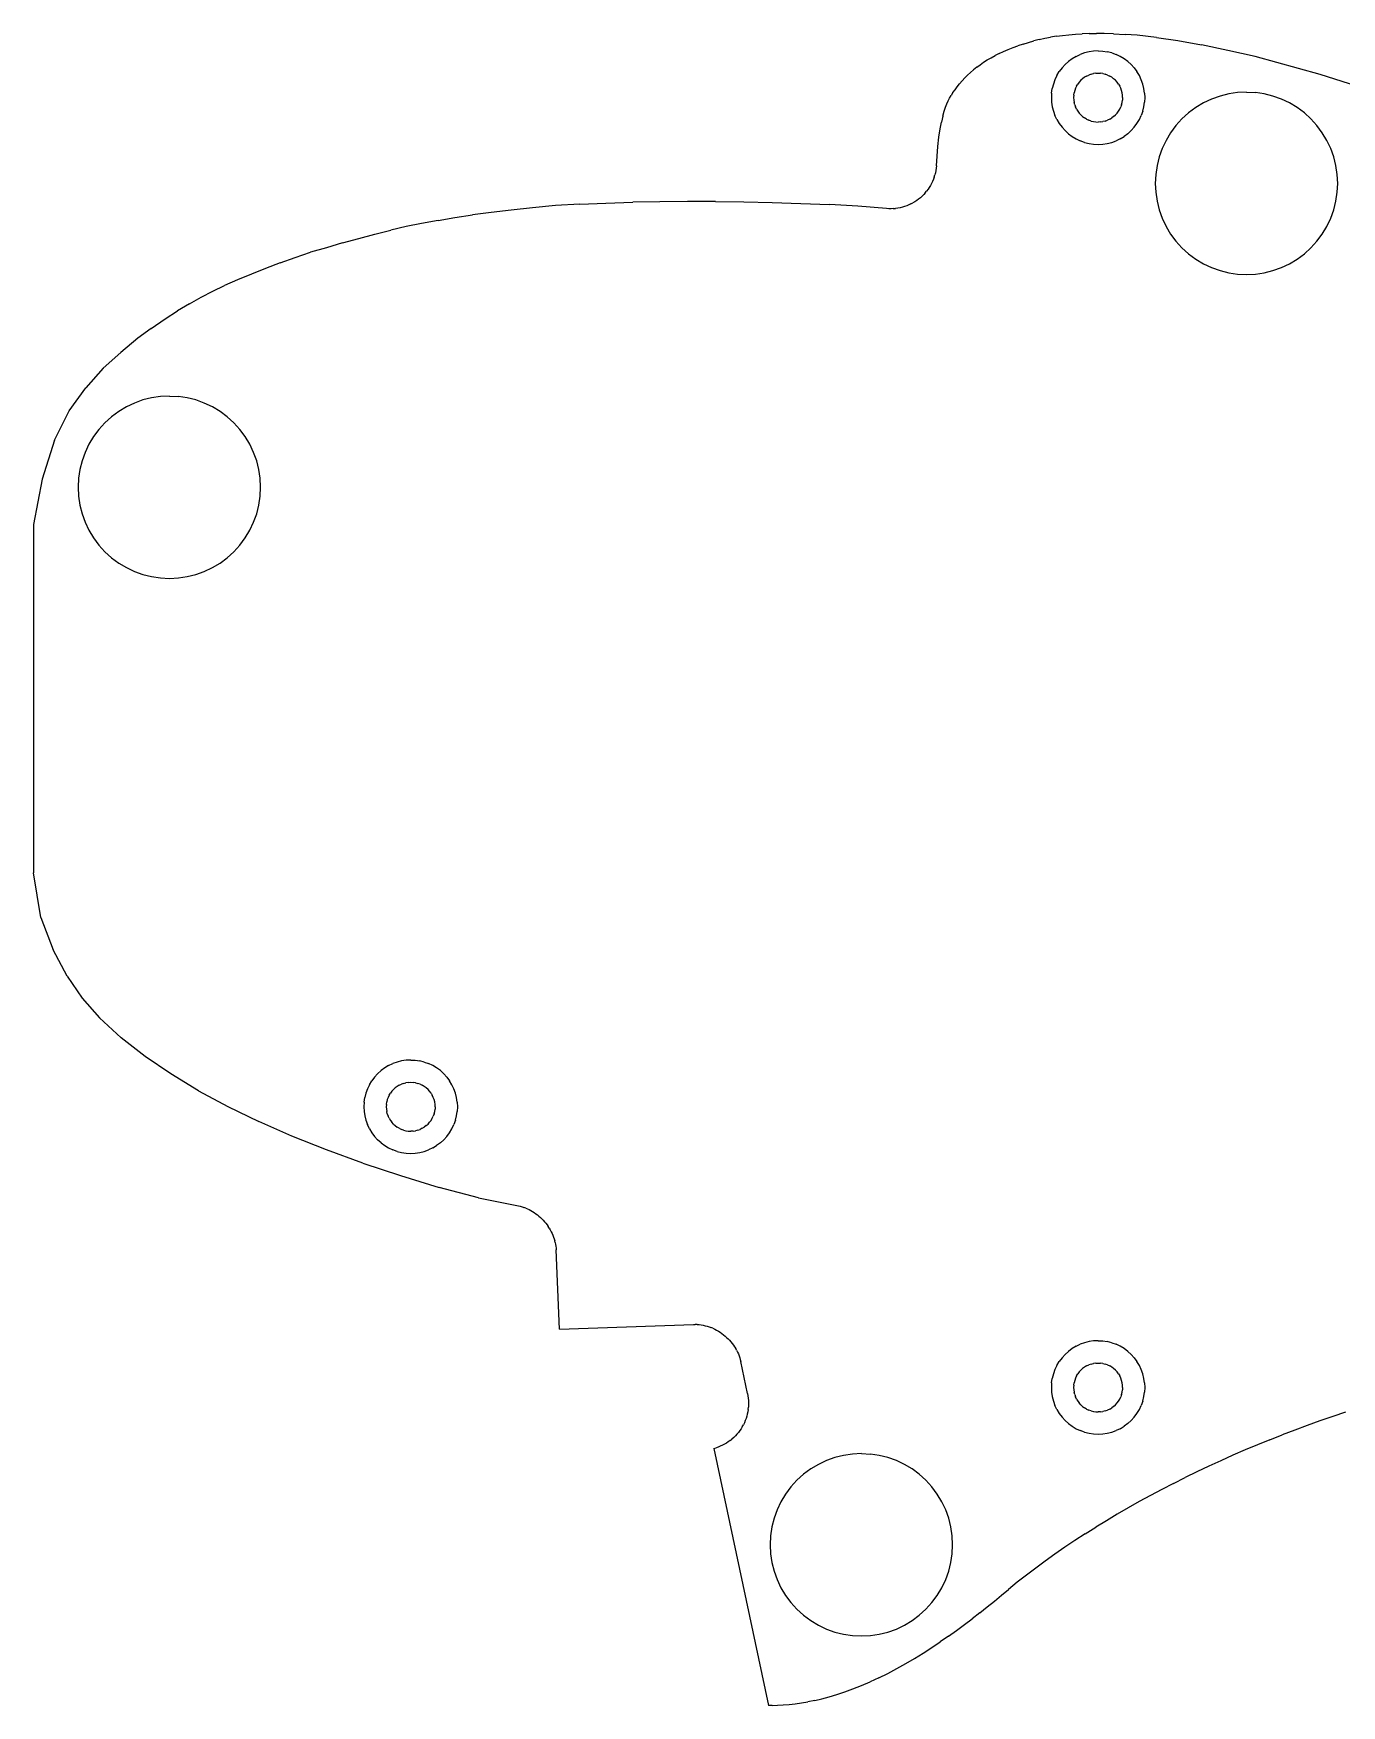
# Model space of a CAD drawing. Extents: x -48 to 64, y -59 to 16.
# Drawn here: x -47.9 to 10.9, y -59.3 to 15.9 of the extents above; entities that cross this region are included whole.
import ezdxf

# ---------------------------------------------------------------- set-up
doc = ezdxf.new("R2010")
doc.units = 0

msp = doc.modelspace()

# ---------------------------------------------------------------- linework, layer by layer
for p, q in [((-1.873, 15.762, 0), (-1.6, 15.799, 0)), ((-1.6, 15.799, 0), (-1.317, 15.83, 0)), ((-1.317, 15.83, 0), (-1.023, 15.854, 0)), ((-1.023, 15.854, 0), (-0.719, 15.871, 0)), ((-0.404, 15.882, 0), (-0.719, 15.871, 0)), ((-0.404, 15.882, 0), (-0.077, 15.886, 0)), ((0.278, 15.881, 0), (-0.077, 15.886, 0)), ((0.698, 15.866, 0), (0.278, 15.881, 0)), ((0.698, 15.866, 0), (1.216, 15.837, 0)), ((1.761, 15.803, 0), (1.216, 15.837, 0)), ((2.622, 15.703, 0), (1.761, 15.803, 0)), ((-4.445, 14.986, 0), (-4.248, 15.078, 0)), ((-4.248, 15.078, 0), (-4.042, 15.166, 0)), ((-4.042, 15.166, 0), (-3.826, 15.251, 0)), ((-3.826, 15.251, 0), (-3.603, 15.333, 0)), ((-3.373, 15.41, 0), (-3.603, 15.333, 0)), ((-3.373, 15.41, 0), (-3.137, 15.483, 0)), ((-3.137, 15.483, 0), (-2.895, 15.551, 0)), ((-2.649, 15.613, 0), (-2.895, 15.551, 0)), ((-2.649, 15.613, 0), (-2.396, 15.669, 0)), ((-2.396, 15.669, 0), (-2.138, 15.719, 0)), ((-1.873, 15.762, 0), (-2.138, 15.719, 0)), ((-0.41, 15.061, 0), (-0.61, 15.011, 0)), ((-0.206, 15.091, 0), (-0.41, 15.061, 0)), ((0, 15.101, 0), (-0.206, 15.091, 0)), ((0, 15.101, 0), (0.206, 15.091, 0)), ((0.206, 15.091, 0), (0.41, 15.061, 0)), ((0.61, 15.011, 0), (0.41, 15.061, 0)), ((2.622, 15.703, 0), (3.584, 15.562, 0)), ((3.584, 15.562, 0), (4.643, 15.372, 0)), ((5.832, 15.12, 0), (4.643, 15.372, 0)), ((7.062, 14.843, 0), (5.832, 15.12, 0)), ((-5.457, 14.367, 0), (-5.6, 14.252, 0)), ((-5.457, 14.367, 0), (-5.308, 14.479, 0)), ((-5.308, 14.479, 0), (-5.151, 14.587, 0)), ((-5.151, 14.587, 0), (-4.987, 14.692, 0)), ((-4.987, 14.692, 0), (-4.814, 14.793, 0)), ((-4.814, 14.793, 0), (-4.634, 14.891, 0)), ((-4.445, 14.986, 0), (-4.634, 14.891, 0)), ((-1.624, 14.333, 0), (-1.747, 14.167, 0)), ((-1.624, 14.333, 0), (-1.486, 14.486, 0)), ((-1.333, 14.624, 0), (-1.486, 14.486, 0)), ((-1.167, 14.747, 0), (-1.333, 14.624, 0)), ((-0.991, 14.853, 0), (-1.167, 14.747, 0)), ((-0.991, 14.853, 0), (-0.804, 14.941, 0)), ((-0.61, 15.011, 0), (-0.804, 14.941, 0)), ((0.61, 15.011, 0), (0.804, 14.941, 0)), ((0.991, 14.853, 0), (0.804, 14.941, 0)), ((1.167, 14.747, 0), (0.991, 14.853, 0)), ((1.333, 14.624, 0), (1.167, 14.747, 0)), ((1.333, 14.624, 0), (1.486, 14.486, 0)), ((1.624, 14.333, 0), (1.486, 14.486, 0)), ((1.624, 14.333, 0), (1.747, 14.167, 0)), ((9.978, 14.039, 0), (7.062, 14.843, 0)), ((-6.333, 13.489, 0), (-6.226, 13.622, 0)), ((-6.226, 13.622, 0), (-6.112, 13.754, 0)), ((-6.112, 13.754, 0), (-5.992, 13.885, 0)), ((-5.992, 13.885, 0), (-5.867, 14.011, 0)), ((-5.867, 14.011, 0), (-5.736, 14.134, 0)), ((-5.736, 14.134, 0), (-5.6, 14.252, 0)), ((-2.011, 13.61, 0), (-2.061, 13.41, 0)), ((-1.941, 13.804, 0), (-2.011, 13.61, 0)), ((-1.853, 13.991), (-1.941, 13.804, 0)), ((-1.853, 13.991), (-1.747, 14.167, 0)), ((-0.97, 13.519, 0), (-0.915, 13.611, 0)), ((-0.85, 13.698, 0), (-0.915, 13.611, 0)), ((-0.778, 13.778, 0), (-0.85, 13.698, 0)), ((-0.698, 13.85, 0), (-0.778, 13.778, 0)), ((-0.611, 13.915, 0), (-0.698, 13.85, 0)), ((-0.519, 13.97, 0), (-0.611, 13.915, 0)), ((-0.519, 13.97, 0), (-0.421, 14.016, 0)), ((-0.319, 14.053, 0), (-0.421, 14.016, 0)), ((-0.319, 14.053, 0), (-0.215, 14.079, 0)), ((-0.108, 14.095, 0), (-0.215, 14.079, 0)), ((-0.108, 14.095, 0), (0, 14.1, 0)), ((0, 14.1, 0), (0.108, 14.095, 0)), ((0.215, 14.079, 0), (0.108, 14.095, 0)), ((0.215, 14.079, 0), (0.319, 14.053, 0)), ((0.421, 14.016, 0), (0.319, 14.053, 0)), ((0.421, 14.016, 0), (0.519, 13.97, 0)), ((0.611, 13.915, 0), (0.519, 13.97, 0)), ((0.698, 13.85, 0), (0.611, 13.915, 0)), ((0.778, 13.778, 0), (0.698, 13.85, 0)), ((0.85, 13.698, 0), (0.778, 13.778, 0)), ((0.915, 13.611, 0), (0.85, 13.698, 0)), ((0.915, 13.611, 0), (0.97, 13.519, 0)), ((1.853, 13.991), (1.747, 14.167, 0)), ((1.941, 13.804, 0), (1.853, 13.991)), ((2.011, 13.61, 0), (1.941, 13.804, 0)), ((2.061, 13.41, 0), (2.011, 13.61, 0)), ((13.264, 12.986, 0), (9.978, 14.039, 0)), ((-6.799, 12.722, 0), (-6.74, 12.852, 0)), ((-6.74, 12.852, 0), (-6.677, 12.974, 0)), ((-6.677, 12.974, 0), (-6.605, 13.097, 0)), ((-6.524, 13.224, 0), (-6.605, 13.097, 0)), ((-6.524, 13.224, 0), (-6.433, 13.356, 0)), ((-6.433, 13.356, 0), (-6.333, 13.489, 0)), ((-2.091, 13.206, 0), (-2.101, 13, 0)), ((-2.101, 13, 0), (-2.091, 12.794, 0)), ((-2.091, 13.206, 0), (-2.061, 13.41, 0)), ((-2.091, 12.794, 0), (-2.061, 12.59, 0)), ((-1.095, 13.108, 0), (-1.1, 13, 0)), ((-1.1, 13, 0), (-1.095, 12.892, 0)), ((-1.095, 13.108, 0), (-1.079, 13.215, 0)), ((-1.095, 12.892, 0), (-1.079, 12.785, 0)), ((-1.053, 13.319, 0), (-1.079, 13.215, 0)), ((-1.053, 12.681, 0), (-1.079, 12.785, 0)), ((-1.016, 13.421, 0), (-1.053, 13.319, 0)), ((-0.97, 13.519, 0), (-1.016, 13.421, 0)), ((1.016, 13.421, 0), (0.97, 13.519, 0)), ((1.053, 13.319, 0), (1.016, 13.421, 0)), ((1.079, 13.215, 0), (1.053, 13.319, 0)), ((1.053, 12.681, 0), (1.079, 12.785, 0)), ((1.095, 13.108, 0), (1.079, 13.215, 0)), ((1.079, 12.785, 0), (1.095, 12.892, 0)), ((1.1, 13, 0), (1.095, 13.108, 0)), ((1.1, 13, 0), (1.095, 12.892, 0)), ((2.091, 13.206, 0), (2.061, 13.41, 0)), ((2.061, 12.59, 0), (2.091, 12.794, 0)), ((2.091, 13.206, 0), (2.101, 13, 0)), ((2.101, 13, 0), (2.091, 12.794, 0)), ((5.1, 12.932, 0), (4.736, 12.76, 0)), ((5.479, 13.068, 0), (5.1, 12.932, 0)), ((5.869, 13.166, 0), (5.479, 13.068, 0)), ((6.267, 13.225, 0), (5.869, 13.166, 0)), ((6.669, 13.245, 0), (6.267, 13.225, 0)), ((6.669, 13.245, 0), (7.071, 13.225, 0)), ((7.469, 13.166, 0), (7.071, 13.225, 0)), ((7.859, 13.068, 0), (7.469, 13.166, 0)), ((8.238, 12.932, 0), (7.859, 13.068, 0)), ((8.602, 12.76, 0), (8.238, 12.932, 0)), ((-6.981, 12.167, 0), (-7.044, 11.903, 0)), ((-6.981, 12.167, 0), (-6.919, 12.388, 0)), ((-6.919, 12.388, 0), (-6.858, 12.571, 0)), ((-6.858, 12.571, 0), (-6.799, 12.722, 0)), ((-2.061, 12.59, 0), (-2.011, 12.39, 0)), ((-2.011, 12.39, 0), (-1.941, 12.196, 0)), ((-1.853, 12.009, 0), (-1.941, 12.196, 0)), ((-1.053, 12.681, 0), (-1.016, 12.579, 0)), ((-0.97, 12.481, 0), (-1.016, 12.579, 0)), ((-0.97, 12.481, 0), (-0.915, 12.389, 0)), ((-0.915, 12.389, 0), (-0.85, 12.302, 0)), ((-0.778, 12.222, 0), (-0.85, 12.302, 0)), ((-0.778, 12.222, 0), (-0.698, 12.15, 0)), ((-0.698, 12.15, 0), (-0.611, 12.085, 0)), ((-0.519, 12.03, 0), (-0.611, 12.085, 0)), ((0.519, 12.03, 0), (0.611, 12.085, 0)), ((0.698, 12.15, 0), (0.611, 12.085, 0)), ((0.698, 12.15, 0), (0.778, 12.222, 0)), ((0.778, 12.222, 0), (0.85, 12.302, 0)), ((0.85, 12.302, 0), (0.915, 12.389, 0)), ((0.915, 12.389, 0), (0.97, 12.481, 0)), ((0.97, 12.481, 0), (1.016, 12.579, 0)), ((1.053, 12.681, 0), (1.016, 12.579, 0)), ((1.853, 12.009, 0), (1.941, 12.196, 0)), ((2.011, 12.39, 0), (1.941, 12.196, 0)), ((2.011, 12.39, 0), (2.061, 12.59, 0)), ((3.77, 12.044, 0), (3.499, 11.746, 0)), ((4.068, 12.314, 0), (3.77, 12.044, 0)), ((4.391, 12.554, 0), (4.068, 12.314, 0)), ((4.736, 12.76, 0), (4.391, 12.554, 0)), ((8.947, 12.554, 0), (8.602, 12.76, 0)), ((9.27, 12.314, 0), (8.947, 12.554, 0)), ((9.568, 12.044, 0), (9.27, 12.314, 0)), ((9.838, 11.746, 0), (9.568, 12.044, 0)), ((-7.166, 11.225, 0), (-7.106, 11.591, 0)), ((-7.106, 11.591, 0), (-7.044, 11.903, 0)), ((-1.853, 12.009, 0), (-1.747, 11.833, 0)), ((-1.747, 11.833, 0), (-1.624, 11.667, 0)), ((-1.624, 11.667, 0), (-1.486, 11.514, 0)), ((-1.333, 11.376, 0), (-1.486, 11.514, 0)), ((-1.333, 11.376, 0), (-1.167, 11.253, 0)), ((-0.519, 12.03, 0), (-0.421, 11.984, 0)), ((-0.319, 11.947, 0), (-0.421, 11.984, 0)), ((-0.319, 11.947, 0), (-0.215, 11.921, 0)), ((-0.215, 11.921, 0), (-0.108, 11.905, 0)), ((-0.108, 11.905, 0), (0, 11.9, 0)), ((0.108, 11.905, 0), (0, 11.9, 0)), ((0.108, 11.905, 0), (0.215, 11.921, 0)), ((0.319, 11.947, 0), (0.215, 11.921, 0)), ((0.319, 11.947, 0), (0.421, 11.984, 0)), ((0.519, 12.03, 0), (0.421, 11.984, 0)), ((1.333, 11.376, 0), (1.167, 11.253, 0)), ((1.333, 11.376, 0), (1.486, 11.514, 0)), ((1.624, 11.667, 0), (1.486, 11.514, 0)), ((1.624, 11.667, 0), (1.747, 11.833, 0)), ((1.747, 11.833, 0), (1.853, 12.009, 0)), ((3.26, 11.422, 0), (3.053, 11.077, 0)), ((3.499, 11.746, 0), (3.26, 11.422, 0)), ((10.078, 11.422, 0), (9.838, 11.746, 0)), ((10.285, 11.077, 0), (10.078, 11.422, 0)), ((-7.272, 9.928, 0), (-7.209, 10.798, 0)), ((-7.209, 10.798, 0), (-7.166, 11.225, 0)), ((-1.167, 11.253, 0), (-0.991, 11.147, 0)), ((-0.991, 11.147, 0), (-0.804, 11.059, 0)), ((-0.61, 10.989, 0), (-0.804, 11.059, 0)), ((-0.61, 10.989, 0), (-0.41, 10.939, 0)), ((-0.41, 10.939, 0), (-0.206, 10.909, 0)), ((-0.206, 10.909, 0), (0, 10.899, 0)), ((0, 10.899, 0), (0.206, 10.909, 0)), ((0.206, 10.909, 0), (0.41, 10.939, 0)), ((0.41, 10.939, 0), (0.61, 10.989, 0)), ((0.61, 10.989, 0), (0.804, 11.059, 0)), ((0.991, 11.147, 0), (0.804, 11.059, 0)), ((0.991, 11.147, 0), (1.167, 11.253, 0)), ((2.881, 10.714, 0), (2.745, 10.335, 0)), ((3.053, 11.077, 0), (2.881, 10.714, 0)), ((10.457, 10.714, 0), (10.285, 11.077, 0)), ((10.592, 10.335, 0), (10.457, 10.714, 0)), ((-7.281, 9.826, 0), (-7.296, 9.724)), ((-7.272, 9.928, 0), (-7.281, 9.826, 0)), ((2.648, 9.944, 0), (2.589, 9.546, 0)), ((2.745, 10.335, 0), (2.648, 9.944, 0)), ((10.69, 9.944, 0), (10.592, 10.335, 0)), ((10.749, 9.546, 0), (10.69, 9.944, 0)), ((-7.537, 9.05), (-7.589, 8.962, 0)), ((-7.488, 9.14, 0), (-7.537, 9.05)), ((-7.444, 9.233, 0), (-7.488, 9.14, 0)), ((-7.405, 9.328, 0), (-7.444, 9.233, 0)), ((-7.371, 9.425, 0), (-7.405, 9.328, 0)), ((-7.371, 9.425, 0), (-7.341, 9.524, 0)), ((-7.316, 9.623, 0), (-7.341, 9.524, 0)), ((-7.296, 9.724), (-7.316, 9.623, 0)), ((2.589, 9.546, 0), (2.569, 9.145, 0)), ((2.569, 9.145, 0), (2.589, 8.743, 0)), ((10.769, 9.145, 0), (10.749, 9.546, 0)), ((10.749, 8.743, 0), (10.769, 9.145, 0)), ((-22.127, 8.259, 0), (-20.92, 8.293, 0)), ((-19.696, 8.319, 0), (-20.92, 8.293, 0)), ((-18.46, 8.33, 0), (-19.696, 8.319, 0)), ((-17.205, 8.325, 0), (-18.46, 8.33, 0)), ((-17.205, 8.325, 0), (-15.931, 8.307, 0)), ((-15.931, 8.307, 0), (-14.652, 8.281, 0)), ((-14.652, 8.281, 0), (-13.366, 8.24, 0)), ((-8.238, 8.317, 0), (-8.327, 8.265, 0)), ((-8.153, 8.374, 0), (-8.238, 8.317, 0)), ((-8.07, 8.434, 0), (-8.153, 8.374, 0)), ((-7.991, 8.499, 0), (-8.07, 8.434, 0)), ((-7.915, 8.567, 0), (-7.991, 8.499, 0)), ((-7.842, 8.64, 0), (-7.915, 8.567, 0)), ((-7.773, 8.715, 0), (-7.842, 8.64, 0)), ((-7.773, 8.715, 0), (-7.708, 8.794)), ((-7.646, 8.877, 0), (-7.708, 8.794)), ((-7.589, 8.962, 0), (-7.646, 8.877, 0)), ((2.589, 8.743, 0), (2.648, 8.345, 0)), ((2.648, 8.345, 0), (2.745, 7.954, 0)), ((10.592, 7.954, 0), (10.69, 8.345, 0)), ((10.69, 8.345, 0), (10.749, 8.743, 0)), ((-29.667, 7.475, 0), (-28.911, 7.603, 0)), ((-28.911, 7.603, 0), (-28.122, 7.723, 0)), ((-27.283, 7.836, 0), (-28.122, 7.723, 0)), ((-26.38, 7.945, 0), (-27.283, 7.836, 0)), ((-25.419, 8.05, 0), (-26.38, 7.945, 0)), ((-24.395, 8.142, 0), (-25.419, 8.05, 0)), ((-23.292, 8.208, 0), (-24.395, 8.142, 0)), ((-23.292, 8.208, 0), (-22.127, 8.259, 0)), ((-13.366, 8.24, 0), (-12.079, 8.189, 0)), ((-10.808, 8.121, 0), (-12.079, 8.189, 0)), ((-9.514, 8.011, 0), (-10.808, 8.121, 0)), ((-9.412, 8.004, 0), (-9.514, 8.011, 0)), ((-9.309, 8.003, 0), (-9.412, 8.004, 0)), ((-9.206, 8.007, 0), (-9.309, 8.003, 0)), ((-9.206, 8.007, 0), (-9.104, 8.016, 0)), ((-9.002, 8.03, 0), (-9.104, 8.016, 0)), ((-8.901, 8.049, 0), (-9.002, 8.03, 0)), ((-8.801, 8.073, 0), (-8.901, 8.049, 0)), ((-8.703, 8.102, 0), (-8.801, 8.073, 0)), ((-8.606, 8.136, 0), (-8.703, 8.102, 0)), ((-8.511, 8.174, 0), (-8.606, 8.136, 0)), ((-8.418, 8.217, 0), (-8.511, 8.174, 0)), ((-8.418, 8.217, 0), (-8.327, 8.265, 0)), ((2.745, 7.954, 0), (2.881, 7.576, 0)), ((2.881, 7.576, 0), (3.053, 7.212, 0)), ((10.285, 7.212, 0), (10.457, 7.576, 0)), ((10.457, 7.576, 0), (10.592, 7.954, 0)), ((-33.236, 6.671, 0), (-32.514, 6.863, 0)), ((-32.514, 6.863, 0), (-31.796, 7.043, 0)), ((-31.112, 7.203, 0), (-31.796, 7.043, 0)), ((-30.409, 7.338, 0), (-31.112, 7.203, 0)), ((-29.667, 7.475, 0), (-30.409, 7.338, 0)), ((3.053, 7.212, 0), (3.26, 6.867, 0)), ((3.26, 6.867, 0), (3.499, 6.544, 0)), ((9.838, 6.544, 0), (10.078, 6.867, 0)), ((10.078, 6.867, 0), (10.285, 7.212, 0)), ((-36.09, 5.815, 0), (-35.398, 6.049, 0)), ((-34.686, 6.251, 0), (-35.398, 6.049, 0)), ((-33.96, 6.466, 0), (-34.686, 6.251, 0)), ((-33.96, 6.466, 0), (-33.236, 6.671, 0)), ((3.499, 6.544, 0), (3.77, 6.245, 0)), ((3.77, 6.245, 0), (4.068, 5.975, 0)), ((9.27, 5.975, 0), (9.568, 6.245, 0)), ((9.568, 6.245, 0), (9.838, 6.544, 0)), ((-37.424, 5.323, 0), (-38.063, 5.068, 0)), ((-36.766, 5.573, 0), (-37.424, 5.323, 0)), ((-36.766, 5.573, 0), (-36.09, 5.815, 0)), ((4.068, 5.975, 0), (4.391, 5.736, 0)), ((4.391, 5.736, 0), (4.736, 5.529, 0)), ((4.736, 5.529, 0), (5.1, 5.357, 0)), ((5.1, 5.357, 0), (5.479, 5.221, 0)), ((7.859, 5.221, 0), (8.238, 5.357, 0)), ((8.238, 5.357, 0), (8.602, 5.529, 0)), ((8.602, 5.529, 0), (8.947, 5.736, 0)), ((8.947, 5.736, 0), (9.27, 5.975, 0)), ((-39.797, 4.298, 0), (-39.268, 4.55, 0)), ((-38.685, 4.807, 0), (-39.268, 4.55, 0)), ((-38.063, 5.068, 0), (-38.685, 4.807, 0)), ((5.479, 5.221, 0), (5.869, 5.123, 0)), ((5.869, 5.123, 0), (6.267, 5.064, 0)), ((6.267, 5.064, 0), (6.669, 5.045, 0)), ((6.669, 5.045, 0), (7.071, 5.064, 0)), ((7.071, 5.064, 0), (7.469, 5.123, 0)), ((7.469, 5.123, 0), (7.859, 5.221, 0)), ((-40.849, 3.734, 0), (-40.32, 4.025)), ((-40.32, 4.025), (-39.797, 4.298, 0)), ((-42.562, 2.62, 0), (-41.941, 3.053, 0)), ((-41.941, 3.053, 0), (-41.378, 3.419, 0)), ((-40.849, 3.734, 0), (-41.378, 3.419, 0)), ((-42.562, 2.62, 0), (-43.174, 2.176, 0)), ((-43.925, 1.539, 0), (-44.72, 0.835, 0)), ((-43.174, 2.176, 0), (-43.925, 1.539, 0)), ((-44.72, 0.835, 0), (-45.505, -0.046, 0)), ((-46.253, -1.088, 0), (-45.505, -0.046, 0)), ((-43.317, -0.732, 0), (-43.681, -0.904, 0)), ((-42.938, -0.597, 0), (-43.317, -0.732, 0)), ((-42.548, -0.499, 0), (-42.938, -0.597, 0)), ((-42.15, -0.44, 0), (-42.548, -0.499, 0)), ((-41.748, -0.42, 0), (-42.15, -0.44, 0)), ((-41.748, -0.42, 0), (-41.346, -0.44, 0)), ((-40.948, -0.499, 0), (-41.346, -0.44, 0)), ((-40.558, -0.597, 0), (-40.948, -0.499, 0)), ((-40.179, -0.732, 0), (-40.558, -0.597, 0)), ((-39.815, -0.904, 0), (-40.179, -0.732, 0)), ((-46.907, -2.397, 0), (-46.253, -1.088, 0)), ((-44.349, -1.351, 0), (-44.647, -1.621, 0)), ((-44.026, -1.111, 0), (-44.349, -1.351, 0)), ((-43.681, -0.904, 0), (-44.026, -1.111, 0)), ((-39.47, -1.111, 0), (-39.815, -0.904, 0)), ((-39.147, -1.351, 0), (-39.47, -1.111, 0)), ((-38.849, -1.621, 0), (-39.147, -1.351, 0)), ((-45.157, -2.242, 0), (-45.364, -2.587, 0)), ((-44.917, -1.919, 0), (-45.157, -2.242, 0)), ((-44.647, -1.621, 0), (-44.917, -1.919, 0)), ((-38.579, -1.919, 0), (-38.849, -1.621, 0)), ((-38.339, -2.242, 0), (-38.579, -1.919, 0)), ((-38.132, -2.587, 0), (-38.339, -2.242, 0)), ((-46.907, -2.397, 0), (-47.471, -4.152, 0)), ((-45.536, -2.951, 0), (-45.672, -3.33, 0)), ((-45.364, -2.587, 0), (-45.536, -2.951, 0)), ((-37.96, -2.951, 0), (-38.132, -2.587, 0)), ((-37.825, -3.33, 0), (-37.96, -2.951, 0)), ((-45.769, -3.72, 0), (-45.828, -4.118, 0)), ((-45.672, -3.33, 0), (-45.769, -3.72, 0)), ((-37.727, -3.72, 0), (-37.825, -3.33, 0)), ((-37.668, -4.118, 0), (-37.727, -3.72, 0)), ((-47.471, -4.152, 0), (-47.859, -6.201, 0)), ((-45.828, -4.118, 0), (-45.848, -4.52, 0)), ((-37.648, -4.52, 0), (-37.668, -4.118, 0)), ((-45.848, -4.52, 0), (-45.828, -4.922, 0)), ((-45.828, -4.922, 0), (-45.769, -5.32, 0)), ((-37.727, -5.32, 0), (-37.668, -4.922, 0)), ((-37.668, -4.922, 0), (-37.648, -4.52, 0)), ((-45.769, -5.32, 0), (-45.672, -5.71, 0)), ((-45.672, -5.71, 0), (-45.536, -6.089, 0)), ((-37.96, -6.089, 0), (-37.825, -5.71, 0)), ((-37.825, -5.71, 0), (-37.727, -5.32, 0)), ((-47.859, -6.201, 0), (-47.859, -21.857, 0)), ((-45.536, -6.089, 0), (-45.364, -6.453, 0)), ((-45.364, -6.453, 0), (-45.157, -6.798, 0)), ((-38.339, -6.798, 0), (-38.132, -6.453, 0)), ((-38.132, -6.453, 0), (-37.96, -6.089, 0)), ((-45.157, -6.798, 0), (-44.917, -7.121, 0)), ((-44.917, -7.121, 0), (-44.647, -7.419, 0)), ((-44.647, -7.419, 0), (-44.349, -7.689, 0)), ((-39.147, -7.689, 0), (-38.849, -7.419, 0)), ((-38.849, -7.419, 0), (-38.579, -7.121, 0)), ((-38.579, -7.121, 0), (-38.339, -6.798, 0)), ((-44.349, -7.689, 0), (-44.026, -7.929, 0)), ((-44.026, -7.929, 0), (-43.681, -8.136, 0)), ((-43.681, -8.136, 0), (-43.317, -8.308, 0)), ((-40.179, -8.308, 0), (-39.815, -8.136, 0)), ((-39.815, -8.136, 0), (-39.47, -7.929, 0)), ((-39.47, -7.929, 0), (-39.147, -7.689, 0)), ((-43.317, -8.308, 0), (-42.938, -8.444, 0)), ((-42.938, -8.444, 0), (-42.548, -8.541, 0)), ((-42.548, -8.541, 0), (-42.15, -8.6, 0)), ((-42.15, -8.6, 0), (-41.748, -8.62, 0)), ((-41.748, -8.62, 0), (-41.346, -8.6, 0)), ((-41.346, -8.6, 0), (-40.948, -8.541, 0)), ((-40.948, -8.541, 0), (-40.558, -8.444, 0)), ((-40.558, -8.444, 0), (-40.179, -8.308, 0)), ((-47.532, -23.868, 0), (-47.859, -21.857, 0)), ((-47.532, -23.868, 0), (-46.97, -25.328, 0)), ((-46.344, -26.5, 0), (-46.97, -25.328, 0)), ((-46.344, -26.5, 0), (-45.665, -27.492, 0)), ((-45.665, -27.492, 0), (-44.897, -28.375, 0)), ((-43.91, -29.282, 0), (-44.897, -28.375, 0)), ((-42.836, -30.11, 0), (-43.91, -29.282, 0)), ((-41.68, -30.902, 0), (-42.836, -30.11, 0)), ((-32.234, -30.752, 0), (-32.387, -30.891, 0)), ((-32.069, -30.63, 0), (-32.234, -30.752, 0)), ((-31.892, -30.524, 0), (-32.069, -30.63, 0)), ((-31.892, -30.524, 0), (-31.705, -30.435, 0)), ((-31.511, -30.366, 0), (-31.705, -30.435, 0)), ((-31.311, -30.316, 0), (-31.511, -30.366, 0)), ((-31.107, -30.285, 0), (-31.311, -30.316, 0)), ((-30.901, -30.275, 0), (-31.107, -30.285, 0)), ((-30.901, -30.275, 0), (-30.695, -30.285, 0)), ((-30.695, -30.285, 0), (-30.491, -30.316, 0)), ((-30.291, -30.366, 0), (-30.491, -30.316, 0)), ((-30.291, -30.366, 0), (-30.097, -30.435, 0)), ((-29.911, -30.524, 0), (-30.097, -30.435, 0)), ((-29.734, -30.63, 0), (-29.911, -30.524, 0)), ((-29.568, -30.752, 0), (-29.734, -30.63, 0)), ((-29.568, -30.752, 0), (-29.415, -30.891, 0)), ((-40.442, -31.655, 0), (-41.68, -30.902, 0)), ((-32.843, -31.573, 0), (-32.912, -31.767, 0)), ((-32.754, -31.386, 0), (-32.843, -31.573, 0)), ((-32.754, -31.386, 0), (-32.648, -31.209, 0)), ((-32.526, -31.044, 0), (-32.648, -31.209, 0)), ((-32.526, -31.044, 0), (-32.387, -30.891, 0)), ((-31.599, -31.526, 0), (-31.679, -31.599, 0)), ((-31.512, -31.462, 0), (-31.599, -31.526, 0)), ((-31.42, -31.406, 0), (-31.512, -31.462, 0)), ((-31.42, -31.406, 0), (-31.322, -31.36, 0)), ((-31.221, -31.324, 0), (-31.322, -31.36, 0)), ((-31.221, -31.324, 0), (-31.116, -31.298, 0)), ((-31.009, -31.282, 0), (-31.116, -31.298, 0)), ((-31.009, -31.282, 0), (-30.901, -31.277, 0)), ((-30.901, -31.277, 0), (-30.793, -31.282, 0)), ((-30.686, -31.298, 0), (-30.793, -31.282, 0)), ((-30.686, -31.298, 0), (-30.582, -31.324, 0)), ((-30.48, -31.36, 0), (-30.582, -31.324, 0)), ((-30.48, -31.36, 0), (-30.382, -31.406, 0)), ((-30.29, -31.462, 0), (-30.382, -31.406, 0)), ((-30.203, -31.526, 0), (-30.29, -31.462, 0)), ((-30.123, -31.599, 0), (-30.203, -31.526, 0)), ((-29.277, -31.044, 0), (-29.415, -30.891, 0)), ((-29.277, -31.044, 0), (-29.154, -31.209, 0)), ((-29.048, -31.386, 0), (-29.154, -31.209, 0)), ((-28.96, -31.573, 0), (-29.048, -31.386, 0)), ((-28.89, -31.767, 0), (-28.96, -31.573, 0)), ((-40.442, -31.655, 0), (-39.124, -32.369, 0)), ((-32.992, -32.171, 0), (-33.003, -32.377, 0)), ((-32.992, -32.171, 0), (-32.962, -31.967, 0)), ((-32.912, -31.767, 0), (-32.962, -31.967, 0)), ((-31.996, -32.269, 0), (-32.001, -32.377, 0)), ((-31.996, -32.269, 0), (-31.98, -32.162, 0)), ((-31.954, -32.057, 0), (-31.98, -32.162, 0)), ((-31.918, -31.956, 0), (-31.954, -32.057, 0)), ((-31.871, -31.858, 0), (-31.918, -31.956, 0)), ((-31.871, -31.858, 0), (-31.816, -31.766, 0)), ((-31.752, -31.679, 0), (-31.816, -31.766, 0)), ((-31.679, -31.599, 0), (-31.752, -31.679, 0)), ((-30.051, -31.679, 0), (-30.123, -31.599, 0)), ((-29.986, -31.766, 0), (-30.051, -31.679, 0)), ((-29.986, -31.766, 0), (-29.931, -31.858, 0)), ((-29.885, -31.956, 0), (-29.931, -31.858, 0)), ((-29.848, -32.057, 0), (-29.885, -31.956, 0)), ((-29.822, -32.162, 0), (-29.848, -32.057, 0)), ((-29.806, -32.269, 0), (-29.822, -32.162, 0)), ((-29.801, -32.377, 0), (-29.806, -32.269, 0)), ((-28.84, -31.967, 0), (-28.89, -31.767, 0)), ((-28.81, -32.171, 0), (-28.84, -31.967, 0)), ((-28.81, -32.171, 0), (-28.8, -32.377, 0)), ((-39.124, -32.369, 0), (-37.723, -33.047, 0)), ((-36.241, -33.694, 0), (-37.723, -33.047, 0)), ((-33.003, -32.377, 0), (-32.992, -32.583, 0)), ((-32.992, -32.583, 0), (-32.962, -32.787, 0)), ((-32.962, -32.787, 0), (-32.912, -32.987, 0)), ((-32.912, -32.987, 0), (-32.843, -33.181, 0)), ((-32.001, -32.377, 0), (-31.996, -32.485, 0)), ((-31.996, -32.485, 0), (-31.98, -32.591, 0)), ((-31.954, -32.696, 0), (-31.98, -32.591, 0)), ((-31.954, -32.696, 0), (-31.918, -32.798, 0)), ((-31.871, -32.895, 0), (-31.918, -32.798, 0)), ((-31.871, -32.895, 0), (-31.816, -32.988, 0)), ((-31.816, -32.988, 0), (-31.752, -33.075, 0)), ((-31.679, -33.155, 0), (-31.752, -33.075, 0)), ((-30.123, -33.155, 0), (-30.051, -33.075, 0)), ((-30.051, -33.075, 0), (-29.986, -32.988, 0)), ((-29.986, -32.988, 0), (-29.931, -32.895, 0)), ((-29.931, -32.895, 0), (-29.885, -32.798, 0)), ((-29.848, -32.696, 0), (-29.885, -32.798, 0)), ((-29.848, -32.696, 0), (-29.822, -32.591, 0)), ((-29.822, -32.591, 0), (-29.806, -32.485, 0)), ((-29.801, -32.377, 0), (-29.806, -32.485, 0)), ((-28.89, -32.987, 0), (-28.96, -33.181, 0)), ((-28.89, -32.987, 0), (-28.84, -32.787, 0)), ((-28.84, -32.787, 0), (-28.81, -32.583, 0)), ((-28.8, -32.377, 0), (-28.81, -32.583, 0)), ((-34.681, -34.315, 0), (-36.241, -33.694, 0)), ((-32.754, -33.367, 0), (-32.843, -33.181, 0)), ((-32.754, -33.367, 0), (-32.648, -33.544, 0)), ((-32.648, -33.544, 0), (-32.526, -33.71, 0)), ((-32.526, -33.71, 0), (-32.387, -33.863, 0)), ((-31.679, -33.155, 0), (-31.599, -33.227, 0)), ((-31.599, -33.227, 0), (-31.512, -33.292, 0)), ((-31.42, -33.347, 0), (-31.512, -33.292, 0)), ((-31.42, -33.347, 0), (-31.322, -33.393, 0)), ((-31.221, -33.43, 0), (-31.322, -33.393, 0)), ((-31.221, -33.43, 0), (-31.116, -33.456, 0)), ((-31.116, -33.456, 0), (-31.009, -33.472, 0)), ((-31.009, -33.472, 0), (-30.901, -33.477, 0)), ((-30.793, -33.472, 0), (-30.901, -33.477, 0)), ((-30.793, -33.472, 0), (-30.686, -33.456, 0)), ((-30.582, -33.43, 0), (-30.686, -33.456, 0)), ((-30.582, -33.43, 0), (-30.48, -33.393, 0)), ((-30.382, -33.347, 0), (-30.48, -33.393, 0)), ((-30.382, -33.347, 0), (-30.29, -33.292, 0)), ((-30.203, -33.227, 0), (-30.29, -33.292, 0)), ((-30.203, -33.227, 0), (-30.123, -33.155, 0)), ((-29.277, -33.71, 0), (-29.415, -33.863, 0)), ((-29.277, -33.71, 0), (-29.154, -33.544, 0)), ((-29.154, -33.544, 0), (-29.048, -33.367, 0)), ((-29.048, -33.367, 0), (-28.96, -33.181, 0)), ((-33.051, -34.909, 0), (-34.681, -34.315, 0)), ((-32.234, -34.001, 0), (-32.387, -33.863, 0)), ((-32.234, -34.001, 0), (-32.069, -34.124, 0)), ((-32.069, -34.124, 0), (-31.892, -34.23, 0)), ((-31.892, -34.23, 0), (-31.705, -34.318, 0)), ((-31.511, -34.388, 0), (-31.705, -34.318, 0)), ((-31.511, -34.388, 0), (-31.311, -34.438, 0)), ((-31.311, -34.438, 0), (-31.107, -34.468, 0)), ((-31.107, -34.468, 0), (-30.901, -34.478, 0)), ((-30.901, -34.478, 0), (-30.695, -34.468, 0)), ((-30.695, -34.468, 0), (-30.491, -34.438, 0)), ((-30.491, -34.438, 0), (-30.291, -34.388, 0)), ((-30.291, -34.388, 0), (-30.097, -34.318, 0)), ((-29.911, -34.23, 0), (-30.097, -34.318, 0)), ((-29.911, -34.23, 0), (-29.734, -34.124, 0)), ((-29.568, -34.001, 0), (-29.734, -34.124, 0)), ((-29.568, -34.001, 0), (-29.415, -33.863, 0)), ((-33.051, -34.909, 0), (-31.362, -35.474, 0)), ((-31.362, -35.474, 0), (-29.619, -36.002, 0)), ((-27.86, -36.477, 0), (-29.619, -36.002, 0)), ((-27.86, -36.477, 0), (-26.052, -36.836, 0)), ((-26.052, -36.836, 0), (-25.973, -36.854, 0)), ((-25.973, -36.854, 0), (-25.892, -36.876, 0)), ((-25.892, -36.876, 0), (-25.812, -36.902, 0)), ((-25.732, -36.932, 0), (-25.812, -36.902, 0)), ((-25.732, -36.932, 0), (-25.653, -36.965, 0)), ((-25.653, -36.965, 0), (-25.575, -37.002, 0)), ((-25.575, -37.002, 0), (-25.498, -37.043, 0)), ((-25.498, -37.043, 0), (-25.423, -37.087, 0)), ((-25.423, -37.087, 0), (-25.349, -37.135, 0)), ((-25.349, -37.135, 0), (-25.276, -37.185, 0)), ((-25.276, -37.185, 0), (-25.205, -37.239, 0)), ((-25.136, -37.296, 0), (-25.205, -37.239, 0)), ((-25.136, -37.296, 0), (-25.069, -37.355, 0)), ((-25.069, -37.355, 0), (-25.004, -37.418, 0)), ((-25.004, -37.418, 0), (-24.942, -37.483, 0)), ((-24.942, -37.483, 0), (-24.882, -37.55, 0)), ((-24.882, -37.55, 0), (-24.825, -37.619, 0)), ((-24.825, -37.619, 0), (-24.771, -37.691, 0)), ((-24.771, -37.691, 0), (-24.719, -37.765, 0)), ((-24.671, -37.84, 0), (-24.719, -37.765, 0)), ((-24.671, -37.84, 0), (-24.626, -37.917, 0)), ((-24.626, -37.917, 0), (-24.583, -37.995, 0)), ((-24.583, -37.995, 0), (-24.545, -38.075, 0)), ((-24.545, -38.075, 0), (-24.509, -38.156, 0)), ((-24.509, -38.156, 0), (-24.478, -38.237, 0)), ((-24.478, -38.237, 0), (-24.449, -38.319, 0)), ((-24.449, -38.319, 0), (-24.425, -38.402, 0)), ((-24.404, -38.485, 0), (-24.425, -38.402, 0)), ((-24.404, -38.485, 0), (-24.387, -38.569, 0)), ((-24.387, -38.569, 0), (-24.374, -38.652, 0)), ((-24.374, -38.652, 0), (-24.365, -38.735, 0)), ((-24.365, -38.735, 0), (-24.36, -38.816, 0)), ((-24.216, -42.372, 0), (-24.36, -38.816, 0)), ((-24.216, -42.372, 0), (-18.194, -42.165, 0)), ((-18.194, -42.165, 0), (-18.108, -42.164, 0)), ((-18.02, -42.167, 0), (-18.108, -42.164, 0)), ((-18.02, -42.167, 0), (-17.931, -42.175, 0)), ((-17.931, -42.175, 0), (-17.842, -42.186, 0)), ((-17.842, -42.186, 0), (-17.754, -42.202, 0)), ((-17.754, -42.202, 0), (-17.666, -42.222, 0)), ((-17.666, -42.222, 0), (-17.578, -42.245, 0)), ((-17.578, -42.245, 0), (-17.49, -42.273, 0)), ((-17.49, -42.273, 0), (-17.404, -42.305, 0)), ((-17.319, -42.34, 0), (-17.404, -42.305, 0)), ((-17.319, -42.34, 0), (-17.235, -42.379, 0)), ((-17.235, -42.379, 0), (-17.152, -42.422, 0)), ((-17.152, -42.422, 0), (-17.072, -42.468, 0)), ((-17.072, -42.468, 0), (-16.993, -42.518, 0)), ((-16.993, -42.518, 0), (-16.916, -42.57)), ((-16.916, -42.57), (-16.841, -42.626, 0)), ((-16.841, -42.626, 0), (-16.768, -42.686, 0)), ((-16.698, -42.747, 0), (-16.768, -42.686, 0)), ((-16.698, -42.747, 0), (-16.631, -42.812, 0)), ((-16.631, -42.812, 0), (-16.567, -42.879, 0)), ((-16.567, -42.879, 0), (-16.506, -42.949, 0)), ((-16.506, -42.949, 0), (-16.447, -43.021, 0)), ((-16.447, -43.021, 0), (-16.393, -43.095, 0)), ((-16.393, -43.095, 0), (-16.341, -43.172, 0)), ((-16.341, -43.172, 0), (-16.293, -43.25, 0)), ((-16.249, -43.329, 0), (-16.293, -43.25, 0)), ((-16.249, -43.329, 0), (-16.208, -43.41, 0)), ((-16.208, -43.41, 0), (-16.172, -43.492, 0)), ((-16.172, -43.492, 0), (-16.139, -43.575, 0)), ((-16.139, -43.575, 0), (-16.111, -43.66, 0)), ((-1.624, -43.667, 0), (-1.486, -43.514, 0)), ((-1.333, -43.376, 0), (-1.486, -43.514, 0)), ((-1.167, -43.253, 0), (-1.333, -43.376, 0)), ((-0.991, -43.147, 0), (-1.167, -43.253, 0)), ((-0.991, -43.147, 0), (-0.804, -43.059, 0)), ((-0.61, -42.989, 0), (-0.804, -43.059, 0)), ((-0.41, -42.939, 0), (-0.61, -42.989, 0)), ((-0.206, -42.909, 0), (-0.41, -42.939, 0)), ((0, -42.899, 0), (-0.206, -42.909, 0)), ((0, -42.899, 0), (0.206, -42.909, 0)), ((0.206, -42.909, 0), (0.41, -42.939, 0)), ((0.61, -42.989, 0), (0.41, -42.939, 0)), ((0.61, -42.989, 0), (0.804, -43.059, 0)), ((0.991, -43.147, 0), (0.804, -43.059, 0)), ((1.167, -43.253, 0), (0.991, -43.147, 0)), ((1.333, -43.376, 0), (1.167, -43.253, 0)), ((1.333, -43.376, 0), (1.486, -43.514, 0)), ((1.624, -43.667, 0), (1.486, -43.514, 0)), ((-16.111, -43.66, 0), (-16.086, -43.744, 0)), ((-16.086, -43.744, 0), (-16.066, -43.828, 0)), ((-15.758, -45.276, 0), (-16.066, -43.828, 0)), ((-1.941, -44.196, 0), (-2.011, -44.39, 0)), ((-1.853, -44.009, 0), (-1.941, -44.196, 0)), ((-1.853, -44.009, 0), (-1.747, -43.833, 0)), ((-1.624, -43.667, 0), (-1.747, -43.833, 0)), ((-0.85, -44.302, 0), (-0.915, -44.389, 0)), ((-0.778, -44.222, 0), (-0.85, -44.302, 0)), ((-0.698, -44.15, 0), (-0.778, -44.222, 0)), ((-0.611, -44.085, 0), (-0.698, -44.15, 0)), ((-0.519, -44.03, 0), (-0.611, -44.085, 0)), ((-0.519, -44.03, 0), (-0.421, -43.984, 0)), ((-0.319, -43.947, 0), (-0.421, -43.984, 0)), ((-0.319, -43.947, 0), (-0.215, -43.921, 0)), ((-0.108, -43.905, 0), (-0.215, -43.921, 0)), ((-0.108, -43.905, 0), (0, -43.9, 0)), ((0, -43.9, 0), (0.108, -43.905, 0)), ((0.215, -43.921, 0), (0.108, -43.905, 0)), ((0.215, -43.921, 0), (0.319, -43.947, 0)), ((0.421, -43.984, 0), (0.319, -43.947, 0)), ((0.421, -43.984, 0), (0.519, -44.03, 0)), ((0.611, -44.085, 0), (0.519, -44.03, 0)), ((0.698, -44.15, 0), (0.611, -44.085, 0)), ((0.778, -44.222, 0), (0.698, -44.15, 0)), ((0.85, -44.302, 0), (0.778, -44.222, 0)), ((0.915, -44.389, 0), (0.85, -44.302, 0)), ((1.624, -43.667, 0), (1.747, -43.833, 0)), ((1.853, -44.009, 0), (1.747, -43.833, 0)), ((1.941, -44.196, 0), (1.853, -44.009, 0)), ((2.011, -44.39, 0), (1.941, -44.196, 0)), ((-2.091, -44.794, 0), (-2.101, -45, 0)), ((-2.101, -45, 0), (-2.091, -45.206, 0)), ((-2.091, -44.794, 0), (-2.061, -44.59, 0)), ((-2.011, -44.39, 0), (-2.061, -44.59, 0)), ((-1.095, -44.892, 0), (-1.1, -45, 0)), ((-1.1, -45, 0), (-1.095, -45.108, 0)), ((-1.095, -44.892, 0), (-1.079, -44.785, 0)), ((-1.095, -45.108, 0), (-1.079, -45.215, 0)), ((-1.053, -44.681, 0), (-1.079, -44.785, 0)), ((-1.016, -44.579, 0), (-1.053, -44.681, 0)), ((-0.97, -44.481, 0), (-1.016, -44.579, 0)), ((-0.97, -44.481, 0), (-0.915, -44.389, 0)), ((0.915, -44.389, 0), (0.97, -44.481, 0)), ((1.016, -44.579, 0), (0.97, -44.481, 0)), ((1.053, -44.681, 0), (1.016, -44.579, 0)), ((1.079, -44.785, 0), (1.053, -44.681, 0)), ((1.095, -44.892, 0), (1.079, -44.785, 0)), ((1.079, -45.215, 0), (1.095, -45.108, 0)), ((1.1, -45, 0), (1.095, -44.892, 0)), ((1.1, -45, 0), (1.095, -45.108, 0)), ((2.061, -44.59, 0), (2.011, -44.39, 0)), ((2.091, -44.794, 0), (2.061, -44.59, 0)), ((2.091, -44.794, 0), (2.101, -45, 0)), ((2.101, -45, 0), (2.091, -45.206, 0)), ((-15.758, -45.276, 0), (-15.74, -45.376, 0)), ((-15.74, -45.376, 0), (-15.726, -45.478, 0)), ((-15.726, -45.478, 0), (-15.717, -45.581, 0)), ((-15.714, -45.787, 0), (-15.72, -45.89, 0)), ((-15.717, -45.581, 0), (-15.713, -45.684, 0)), ((-15.713, -45.684, 0), (-15.714, -45.787, 0)), ((-2.091, -45.206, 0), (-2.061, -45.41, 0)), ((-2.061, -45.41, 0), (-2.011, -45.61, 0)), ((-2.011, -45.61, 0), (-1.941, -45.804, 0)), ((-1.853, -45.991, 0), (-1.941, -45.804, 0)), ((-1.053, -45.319, 0), (-1.079, -45.215, 0)), ((-1.053, -45.319, 0), (-1.016, -45.421, 0)), ((-0.97, -45.519, 0), (-1.016, -45.421, 0)), ((-0.97, -45.519, 0), (-0.915, -45.611, 0)), ((-0.915, -45.611, 0), (-0.85, -45.698, 0)), ((-0.778, -45.778, 0), (-0.85, -45.698, 0)), ((-0.778, -45.778, 0), (-0.698, -45.85, 0)), ((-0.698, -45.85, 0), (-0.611, -45.915, 0)), ((0.698, -45.85, 0), (0.611, -45.915, 0)), ((0.698, -45.85, 0), (0.778, -45.778, 0)), ((0.778, -45.778, 0), (0.85, -45.698, 0)), ((0.85, -45.698, 0), (0.915, -45.611, 0)), ((0.915, -45.611, 0), (0.97, -45.519, 0)), ((0.97, -45.519, 0), (1.016, -45.421, 0)), ((1.053, -45.319, 0), (1.016, -45.421, 0)), ((1.053, -45.319, 0), (1.079, -45.215, 0)), ((1.853, -45.991, 0), (1.941, -45.804, 0)), ((2.011, -45.61, 0), (1.941, -45.804, 0)), ((2.011, -45.61, 0), (2.061, -45.41, 0)), ((2.061, -45.41, 0), (2.091, -45.206, 0)), ((-15.903, -46.584, 0), (-15.948, -46.677, 0)), ((-15.862, -46.49, 0), (-15.903, -46.584, 0)), ((-15.826, -46.393, 0), (-15.862, -46.49, 0)), ((-15.795, -46.295, 0), (-15.826, -46.393, 0)), ((-15.769, -46.195, 0), (-15.795, -46.295, 0)), ((-15.748, -46.094, 0), (-15.769, -46.195, 0)), ((-15.732, -45.992, 0), (-15.748, -46.094, 0)), ((-15.732, -45.992, 0), (-15.72, -45.89, 0)), ((-1.853, -45.991, 0), (-1.747, -46.167, 0)), ((-1.747, -46.167, 0), (-1.624, -46.333, 0)), ((-1.624, -46.333, 0), (-1.486, -46.486, 0)), ((-1.333, -46.624, 0), (-1.486, -46.486, 0)), ((-0.519, -45.97, 0), (-0.611, -45.915, 0)), ((-0.519, -45.97, 0), (-0.421, -46.016, 0)), ((-0.319, -46.053, 0), (-0.421, -46.016, 0)), ((-0.319, -46.053, 0), (-0.215, -46.079, 0)), ((-0.215, -46.079, 0), (-0.108, -46.095, 0)), ((-0.108, -46.095, 0), (0, -46.1, 0)), ((0.108, -46.095, 0), (0, -46.1, 0)), ((0.108, -46.095, 0), (0.215, -46.079, 0)), ((0.319, -46.053, 0), (0.215, -46.079, 0)), ((0.319, -46.053, 0), (0.421, -46.016, 0)), ((0.519, -45.97, 0), (0.421, -46.016, 0)), ((0.519, -45.97, 0), (0.611, -45.915, 0)), ((1.333, -46.624, 0), (1.486, -46.486, 0)), ((1.624, -46.333, 0), (1.486, -46.486, 0)), ((1.624, -46.333, 0), (1.747, -46.167, 0)), ((1.747, -46.167, 0), (1.853, -45.991, 0)), ((9.972, -46.504), (9.403, -46.707, 0)), ((10.543, -46.308, 0), (9.972, -46.504)), ((11.115, -46.117, 0), (10.543, -46.308, 0)), ((-16.54, -47.382, 0), (-16.459, -47.317, 0)), ((-16.382, -47.249), (-16.459, -47.317, 0)), ((-16.308, -47.177, 0), (-16.382, -47.249)), ((-16.238, -47.101, 0), (-16.308, -47.177, 0)), ((-16.172, -47.022, 0), (-16.238, -47.101, 0)), ((-16.11, -46.94, 0), (-16.172, -47.022, 0)), ((-16.051, -46.855, 0), (-16.11, -46.94, 0)), ((-15.997, -46.767, 0), (-16.051, -46.855, 0)), ((-15.997, -46.767, 0), (-15.948, -46.677, 0)), ((-1.333, -46.624, 0), (-1.167, -46.747, 0)), ((-1.167, -46.747, 0), (-0.991, -46.853, 0)), ((-0.991, -46.853, 0), (-0.804, -46.941, 0)), ((-0.61, -47.011, 0), (-0.804, -46.941, 0)), ((-0.61, -47.011, 0), (-0.41, -47.061, 0)), ((-0.41, -47.061, 0), (-0.206, -47.091, 0)), ((-0.206, -47.091, 0), (0, -47.101, 0)), ((0, -47.101, 0), (0.206, -47.091, 0)), ((0.206, -47.091, 0), (0.41, -47.061, 0)), ((0.41, -47.061, 0), (0.61, -47.011, 0)), ((0.61, -47.011, 0), (0.804, -46.941, 0)), ((0.991, -46.853, 0), (0.804, -46.941, 0)), ((0.991, -46.853, 0), (1.167, -46.747, 0)), ((1.333, -46.624, 0), (1.167, -46.747, 0)), ((7.714, -47.352, 0), (7.157, -47.579, 0)), ((7.714, -47.352, 0), (8.274, -47.131, 0)), ((8.837, -46.916, 0), (8.274, -47.131, 0)), ((9.403, -46.707, 0), (8.837, -46.916, 0)), ((-17.279, -47.742, 0), (-17.276, -47.742, 0)), ((-17.279, -47.742, 0), (-14.822, -59.303, 0)), ((-17.276, -47.742, 0), (-17.177, -47.713, 0)), ((-17.079, -47.679, 0), (-17.177, -47.713, 0)), ((-16.984, -47.641, 0), (-17.079, -47.679, 0)), ((-16.89, -47.598, 0), (-16.984, -47.641, 0)), ((-16.799, -47.55, 0), (-16.89, -47.598, 0)), ((-16.71, -47.498, 0), (-16.799, -47.55, 0)), ((-16.623, -47.442, 0), (-16.71, -47.498, 0)), ((-16.54, -47.382, 0), (-16.623, -47.442, 0)), ((-11.44, -48.052, 0), (-11.83, -48.149, 0)), ((-11.042, -47.992, 0), (-11.44, -48.052, 0)), ((-10.64, -47.973, 0), (-11.042, -47.992, 0)), ((-10.64, -47.973, 0), (-10.238, -47.992, 0)), ((-9.84, -48.052, 0), (-10.238, -47.992, 0)), ((-9.45, -48.149, 0), (-9.84, -48.052, 0)), ((6.055, -48.049, 0), (5.511, -48.292, 0)), ((6.604, -47.811, 0), (6.055, -48.049, 0)), ((7.157, -47.579, 0), (6.604, -47.811, 0)), ((-12.918, -48.664, 0), (-13.241, -48.903, 0)), ((-12.572, -48.457, 0), (-12.918, -48.664, 0)), ((-12.209, -48.285), (-12.572, -48.457, 0)), ((-11.83, -48.149, 0), (-12.209, -48.285)), ((-9.071, -48.285), (-9.45, -48.149, 0)), ((-8.707, -48.457, 0), (-9.071, -48.285)), ((-8.362, -48.664, 0), (-8.707, -48.457, 0)), ((-8.039, -48.903, 0), (-8.362, -48.664, 0)), ((4.436, -48.794, 0), (3.906, -49.052, 0)), ((4.971, -48.54, 0), (4.436, -48.794, 0)), ((5.511, -48.292, 0), (4.971, -48.54, 0)), ((-13.809, -49.472, 0), (-14.049, -49.795, 0)), ((-13.539, -49.174, 0), (-13.809, -49.472, 0)), ((-13.241, -48.903, 0), (-13.539, -49.174, 0)), ((-7.741, -49.174, 0), (-8.039, -48.903, 0)), ((-7.47, -49.472, 0), (-7.741, -49.174, 0)), ((-7.231, -49.795, 0), (-7.47, -49.472, 0)), ((2.864, -49.584, 0), (2.352, -49.857, 0)), ((3.382, -49.316, 0), (2.864, -49.584, 0)), ((3.382, -49.316, 0), (3.906, -49.052, 0)), ((-14.256, -50.14, 0), (-14.428, -50.504, 0)), ((-14.049, -49.795, 0), (-14.256, -50.14, 0)), ((-7.024, -50.14, 0), (-7.231, -49.795, 0)), ((-6.852, -50.504, 0), (-7.024, -50.14, 0)), ((1.846, -50.134, 0), (1.346, -50.415, 0)), ((2.352, -49.857, 0), (1.846, -50.134, 0)), ((-14.563, -50.883, 0), (-14.661, -51.273, 0)), ((-14.428, -50.504, 0), (-14.563, -50.883, 0)), ((-6.716, -50.883, 0), (-6.852, -50.504, 0)), ((-6.618, -51.273, 0), (-6.716, -50.883, 0)), ((0.369, -50.99, 0), (-0.109, -51.284, 0)), ((0.854, -50.701, 0), (0.369, -50.99, 0)), ((1.346, -50.415, 0), (0.854, -50.701, 0)), ((-14.72, -51.671, 0), (-14.74, -52.073, 0)), ((-14.661, -51.273, 0), (-14.72, -51.671, 0)), ((-6.559, -51.671, 0), (-6.618, -51.273, 0)), ((-6.54, -52.073, 0), (-6.559, -51.671, 0)), ((-0.579, -51.581, 0), (-1.041, -51.882, 0)), ((-0.579, -51.581, 0), (-0.109, -51.284, 0)), ((-14.74, -52.073, 0), (-14.72, -52.475, 0)), ((-14.72, -52.475, 0), (-14.661, -52.873, 0)), ((-6.618, -52.873, 0), (-6.559, -52.475, 0)), ((-6.559, -52.475, 0), (-6.54, -52.073, 0)), ((-1.941, -52.495, 0), (-2.378, -52.806, 0)), ((-1.495, -52.187, 0), (-1.941, -52.495, 0)), ((-1.041, -51.882, 0), (-1.495, -52.187, 0)), ((-14.661, -52.873, 0), (-14.563, -53.263, 0)), ((-14.563, -53.263, 0), (-14.428, -53.642, 0)), ((-6.852, -53.642, 0), (-6.716, -53.263, 0)), ((-6.716, -53.263, 0), (-6.618, -52.873, 0)), ((-2.806, -53.12, 0), (-3.225, -53.437, 0)), ((-2.378, -52.806, 0), (-2.806, -53.12, 0)), ((-14.428, -53.642, 0), (-14.256, -54.005, 0)), ((-14.256, -54.005, 0), (-14.049, -54.351, 0)), ((-7.231, -54.351, 0), (-7.024, -54.005, 0)), ((-7.024, -54.005, 0), (-6.852, -53.642, 0)), ((-4.342, -54.343, 0), (-4.035, -54.081, 0)), ((-3.634, -53.758, 0), (-4.035, -54.081, 0)), ((-3.225, -53.437, 0), (-3.634, -53.758, 0)), ((-14.049, -54.351, 0), (-13.809, -54.674, 0)), ((-13.809, -54.674, 0), (-13.539, -54.972, 0)), ((-7.741, -54.972, 0), (-7.47, -54.674, 0)), ((-7.47, -54.674, 0), (-7.231, -54.351, 0)), ((-5.323, -55.136, 0), (-4.991, -54.871, 0)), ((-4.991, -54.871, 0), (-4.664, -54.607, 0)), ((-4.664, -54.607, 0), (-4.342, -54.343, 0)), ((-13.539, -54.972, 0), (-13.241, -55.242, 0)), ((-13.241, -55.242, 0), (-12.918, -55.482, 0)), ((-12.918, -55.482, 0), (-12.572, -55.689, 0)), ((-8.707, -55.689, 0), (-8.362, -55.482, 0)), ((-8.362, -55.482, 0), (-8.039, -55.242, 0)), ((-8.039, -55.242, 0), (-7.741, -54.972, 0)), ((-6.007, -55.662, 0), (-5.662, -55.399, 0)), ((-5.323, -55.136, 0), (-5.662, -55.399, 0)), ((-12.572, -55.689, 0), (-12.209, -55.861, 0)), ((-12.209, -55.861, 0), (-11.83, -55.996, 0)), ((-11.83, -55.996, 0), (-11.44, -56.094, 0)), ((-11.44, -56.094, 0), (-11.042, -56.153, 0)), ((-11.042, -56.153, 0), (-10.64, -56.173, 0)), ((-10.64, -56.173, 0), (-10.238, -56.153, 0)), ((-10.238, -56.153, 0), (-9.84, -56.094, 0)), ((-9.84, -56.094, 0), (-9.45, -55.996, 0)), ((-9.45, -55.996, 0), (-9.071, -55.861, 0)), ((-9.071, -55.861, 0), (-8.707, -55.689, 0)), ((-6.723, -56.184, 0), (-7.094, -56.441, 0)), ((-6.723, -56.184, 0), (-6.361, -55.924, 0)), ((-6.361, -55.924, 0), (-6.007, -55.662, 0)), ((-8.252, -57.185, 0), (-7.859, -56.943, 0)), ((-7.859, -56.943, 0), (-7.473, -56.695, 0)), ((-7.473, -56.695, 0), (-7.094, -56.441, 0)), ((-9.855, -58.052, 0), (-9.455, -57.854, 0)), ((-9.455, -57.854, 0), (-9.052, -57.642, 0)), ((-9.052, -57.642, 0), (-8.651, -57.418, 0)), ((-8.651, -57.418, 0), (-8.252, -57.185, 0)), ((-11.392, -58.691, 0), (-11.022, -58.556, 0)), ((-11.022, -58.556, 0), (-10.642, -58.404, 0)), ((-10.642, -58.404, 0), (-10.252, -58.236, 0)), ((-9.855, -58.052, 0), (-10.252, -58.236, 0)), ((-14.657, -59.297, 0), (-14.822, -59.303, 0)), ((-14.657, -59.297, 0), (-14.407, -59.287, 0)), ((-14.407, -59.287, 0), (-14.152, -59.271, 0)), ((-14.152, -59.271, 0), (-13.889, -59.25, 0)), ((-13.889, -59.25, 0), (-13.619, -59.22, 0)), ((-13.619, -59.22, 0), (-13.338, -59.182, 0)), ((-13.338, -59.182, 0), (-13.046, -59.133, 0)), ((-12.741, -59.073, 0), (-13.046, -59.133, 0)), ((-12.741, -59.073, 0), (-12.424, -58.999, 0)), ((-12.424, -58.999, 0), (-12.093, -58.912, 0)), ((-12.093, -58.912, 0), (-11.749, -58.809, 0)), ((-11.749, -58.809, 0), (-11.392, -58.691, 0))]:
    msp.add_line(p, q)

doc.saveas('drawing.dxf')
